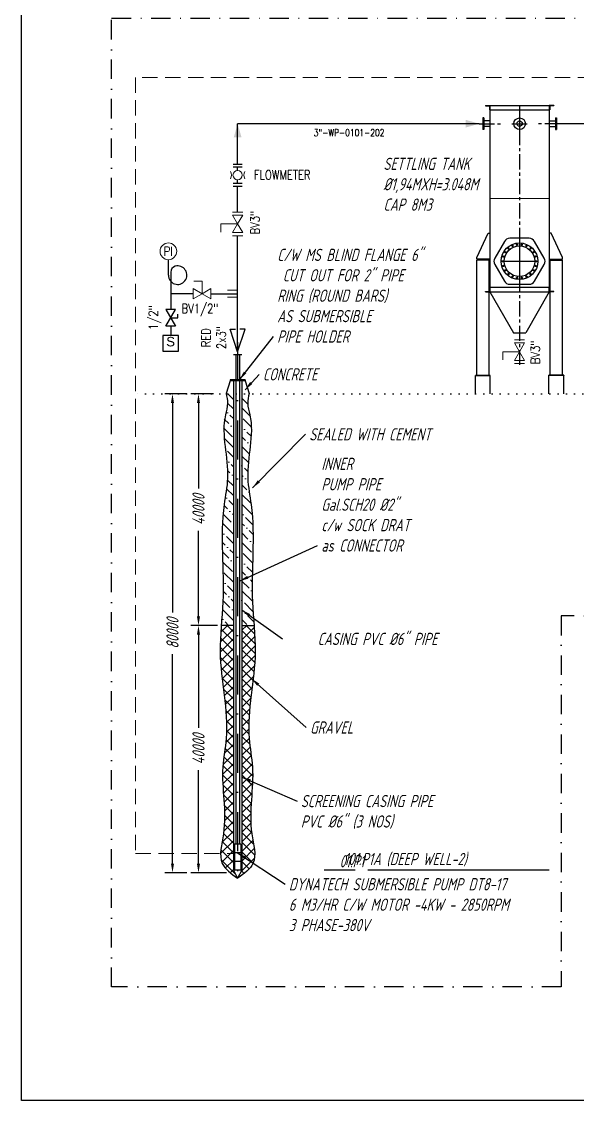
# Model space of a CAD drawing. Extents: x -29512 to 147477, y -5232 to 39709.
# Drawn here: x 138278.5 to 138369.5, y 10598.3 to 10774.6 of the extents above; entities that cross this region are included whole.
import ezdxf
from ezdxf.enums import TextEntityAlignment as Align

# ---------------------------------------------------------------- set-up
doc = ezdxf.new("R2010")
doc.units = 0
for name, pattern in [('CENTER', [2, 1.25, -0.25, 0.25, -0.25]), ('DASHDOT', [25.4, 12.7, -6.35, 0, -6.35]), ('DOTTED', [0.25, 0, -0.25]), ('HIDDEN', [0.375, 0.25, -0.125])]:
    doc.linetypes.add(name, pattern=pattern)
doc.layers.get('0').update_dxf_attribs({"linetype": 'CONTINUOUS'})
doc.layers.get('DEFPOINTS').update_dxf_attribs({"linetype": 'CONTINUOUS'})
for name, color, linetype in [('DIMENSION', 3, 'CONTINUOUS'), ('HATCH', 4, 'CONTINUOUS'), ('S', 7, 'CONTINUOUS')]:
    doc.layers.add(name, color=color, linetype=linetype)
doc.layers.add('FITTING', color=7, linetype='CONTINUOUS', lineweight=13)
doc.layers.add('TAG', color=140, linetype='CONTINUOUS', lineweight=13)
doc.styles.add('A3', font='arial.ttf', dxfattribs={"height": 0.3})
doc.styles.add('Romans100', font='romans.shx', dxfattribs={"width": 0.8, "height": 200})
doc.styles.add('S', font='ITALIC', dxfattribs={"height": 6})
doc.styles.add('S25', font='SIMPLEX', dxfattribs={"width": 0.8, "height": 0.25})
doc.styles.add('STYLE4', font='isocp.shx', dxfattribs={"width": 0.8, "oblique": 15, "height": 2})
doc.dimstyles.new('100', dxfattribs={"dimscale": 0, "dimtxt": 2, "dimasz": 1.5, "dimexe": 1.25, "dimexo": 0.625, "dimtad": 0, "dimdec": 1, "dimlfac": 100, "dimdsep": 46, "dimtxsty": 'STYLE4', "dimcen": -1.5, "dimclrd": 4, "dimclre": 4, "dimadec": 0, "dimazin": 0, "dimtfac": 1, "dimtdec": 1, "dimtmove": 2, "dimatfit": 3, "dimfxl": 1, "dimtolj": 1, "dimtzin": 0, "dimarcsym": 0})

# ---------------------------------------------------------------- blocks, each defined once
blk = doc.blocks.new('*D74')
at = {"layer": 'DEFPOINTS', "color": 0}
for p in [(138303.23, 10713.76), (138306.23, 10713.76), (138306.23, 10635.52)]:
    blk.add_point(p, dxfattribs=at)
at = {"layer": 'DIMENSION', "color": 4, "lineweight": -2}
for p, q in [((138305.6, 10713.76), (138301.98, 10713.76)), ((138303.23, 10712.26), (138303.23, 10678.05)), ((138303.23, 10637.02), (138303.23, 10671.23)), ((138305.6, 10635.52), (138301.98, 10635.52))]:
    blk.add_line(p, q, dxfattribs=at)
at = {"layer": 'DIMENSION', "color": 4}
for points in [[(138302.98, 10712.26), (138303.48, 10712.26), (138303.23, 10713.76)], [(138302.98, 10637.02), (138303.48, 10637.02), (138303.23, 10635.52)]]:
    blk.add_solid(points, dxfattribs=at)
at = {"layer": 'DIMENSION', "color": 0, "insert": (138303.23, 10674.64), "char_height": 2, "attachment_point": 5, "rotation": 90, "style": 'STYLE4'}
blk.add_mtext('\\A1;80000', dxfattribs=at)
blk = doc.blocks.new('*D75')
at = {"layer": 'DEFPOINTS', "color": 0}
for p in [(138307.48, 10713.76), (138310.58, 10713.76), (138310.58, 10675.94)]:
    blk.add_point(p, dxfattribs=at)
at = {"layer": 'DIMENSION', "color": 4, "lineweight": -2}
for p, q in [((138309.95, 10713.76), (138306.23, 10713.76)), ((138307.48, 10712.26), (138307.48, 10698.29)), ((138307.48, 10677.44), (138307.48, 10691.41)), ((138309.95, 10675.94), (138306.23, 10675.94))]:
    blk.add_line(p, q, dxfattribs=at)
at = {"layer": 'DIMENSION', "color": 4}
for points in [[(138307.23, 10712.26), (138307.73, 10712.26), (138307.48, 10713.76)], [(138307.23, 10677.44), (138307.73, 10677.44), (138307.48, 10675.94)]]:
    blk.add_solid(points, dxfattribs=at)
at = {"layer": 'DIMENSION', "color": 0, "insert": (138307.48, 10694.85), "char_height": 2, "attachment_point": 5, "rotation": 90, "style": 'STYLE4'}
blk.add_mtext('\\A1;40000', dxfattribs=at)
blk = doc.blocks.new('*D76')
at = {"layer": 'DEFPOINTS', "color": 0}
for p in [(138307.48, 10675.94), (138311.2, 10675.94), (138312.68, 10635.52)]:
    blk.add_point(p, dxfattribs=at)
at = {"layer": 'DIMENSION', "color": 4, "lineweight": -2}
for p, q in [((138310.58, 10675.94), (138306.23, 10675.94)), ((138307.48, 10674.44), (138307.48, 10659.17)), ((138307.48, 10637.02), (138307.48, 10652.29)), ((138312.06, 10635.52), (138306.23, 10635.52))]:
    blk.add_line(p, q, dxfattribs=at)
at = {"layer": 'DIMENSION', "color": 4}
for points in [[(138307.23, 10674.44), (138307.73, 10674.44), (138307.48, 10675.94)], [(138307.23, 10637.02), (138307.73, 10637.02), (138307.48, 10635.52)]]:
    blk.add_solid(points, dxfattribs=at)
at = {"layer": 'DIMENSION', "color": 0, "insert": (138307.48, 10655.73), "char_height": 2, "attachment_point": 5, "rotation": 90, "style": 'STYLE4'}
blk.add_mtext('\\A1;40000', dxfattribs=at)
blk = doc.blocks.new('PRESA', base_point=(1.75, 0.1))
for p, q in [((1.5, 0.1), (1.5, 0.6)), ((1.5, 0.6), (2, 0.6)), ((2, 0.6), (2, 0.1)), ((2, 0.1), (1.5, 0.1))]:
    blk.add_line(p, q)
at = {"style": 'S', "width": 1.2}
blk.add_attdef('1', text='', height=0.3, dxfattribs=at).set_placement((1.75, 0.2), align=Align.CENTER)

msp = doc.modelspace()

# ---------------------------------------------------------------- hatches: boundary and pattern name
at = {"layer": 'DIMENSION', "lineweight": 9}
h = msp.add_hatch(dxfattribs=at)
h.set_pattern_fill('ANSI36', scale=0.35, angle=180, style=0)
h.set_pattern_definition([(135, (240848.6615, -360.2758), (-0.589329308, 2.160874129), [2.778125, -0.555625, 0, -0.555625])])
edge = h.paths.add_edge_path()
edge.add_line((138313.1864, 10675.937), (138311.2046, 10675.937))
edge.add_spline(control_points=[(138311.2046, 10675.937), (138311.3023, 10677.2087), (138311.8705, 10683.7848), (138310.7559, 10691.9931), (138312.9147, 10701.8017), (138310.7378, 10708.6242), (138312.43, 10711.4375), (138312.0893, 10713.521), (138312.0279, 10713.8095)], knot_values=[0.78046861, 0.78046861, 0.78046861, 0.78046861, 6.24253702, 28.96769588, 35.21493717, 49.98620903, 52.74410817, 54.23382989, 54.23382989, 54.23382989, 54.23382989], degree=3, periodic=0)
edge.add_line((138312.0279, 10713.8095), (138313.1864, 10713.8095))
edge.add_line((138313.1864, 10713.8095), (138313.1864, 10675.937))
edge = h.paths.add_edge_path()
edge.add_line((138314.5864, 10713.8095), (138315.7449, 10713.8095))
edge.add_spline(control_points=[(138315.7449, 10713.8095), (138315.6835, 10713.521), (138315.3428, 10711.4375), (138317.0351, 10708.6242), (138314.8582, 10701.8017), (138317.0169, 10691.9931), (138315.9023, 10683.7848), (138316.4705, 10677.2087), (138316.5682, 10675.937)], knot_values=[0.78046861, 0.78046861, 0.78046861, 0.78046861, 2.27019034, 5.02808947, 19.79936133, 26.04660263, 48.77176148, 54.23382989, 54.23382989, 54.23382989, 54.23382989], degree=3, periodic=0)
edge.add_line((138316.5682, 10675.937), (138314.5864, 10675.937))
edge.add_line((138314.5864, 10675.937), (138314.5864, 10713.8095))
h = msp.add_hatch(dxfattribs=at)
h.set_pattern_fill('ANSI37', scale=0.35, style=0)
h.set_pattern_definition([(45, (35779.1113, -360.2758), (-0.78577241, 0.78577241), []), (135, (35779.1113, -360.2758), (-0.78577241, -0.78577241), [])])
edge = h.paths.add_edge_path()
edge.add_spline(control_points=[(138313.8864, 10634.6476), (138314.9206, 10635.3648), (138317.398, 10637.083), (138315.2471, 10644.1969), (138316.9266, 10650.6918), (138314.956, 10660.611), (138317.0842, 10668.3421), (138316.6788, 10674.4972), (138316.5682, 10675.937)], knot_values=[54.23382989, 54.23382989, 54.23382989, 54.23382989, 59.18141719, 66.08630282, 81.69210526, 88.3808313, 108.69126012, 114.87476908, 114.87476908, 114.87476908, 114.87476908], degree=3, periodic=0)
edge.add_line((138316.5682, 10675.937), (138314.5864, 10675.937))
edge.add_line((138314.5864, 10675.937), (138314.5864, 10635.9644))
edge.add_line((138314.5864, 10635.9644), (138313.8864, 10634.6476))
edge = h.paths.add_edge_path()
edge.add_line((138313.1864, 10675.937), (138311.2046, 10675.937))
edge.add_spline(control_points=[(138311.2046, 10675.937), (138311.094, 10674.4972), (138310.6886, 10668.3421), (138312.8169, 10660.611), (138310.8462, 10650.6918), (138312.5257, 10644.1969), (138310.3748, 10637.083), (138312.8523, 10635.3648), (138313.8864, 10634.6476)], knot_values=[54.23382989, 54.23382989, 54.23382989, 54.23382989, 60.41733885, 80.72776767, 87.41649371, 103.02229616, 109.92718178, 114.87476908, 114.87476908, 114.87476908, 114.87476908], degree=3, periodic=0)
edge.add_line((138313.8864, 10634.6476), (138313.1864, 10635.9644))
edge.add_line((138313.1864, 10635.9644), (138313.1864, 10675.937))

# ---------------------------------------------------------------- linework, layer by layer
at = {"color": 7, "ltscale": 300}
for p, q in [((138313.1294, 10751.3012), (138314.6434, 10751.3012)), ((138313.1294, 10750.8389), (138314.6434, 10750.8389)), ((138313.8864, 10750.2723), (138313.8864, 10750.8389)), ((138313.1294, 10748.1841), (138314.6434, 10748.1841)), ((138313.1294, 10747.7218), (138314.6434, 10747.7218)), ((138313.8864, 10748.1841), (138313.8864, 10748.7508))]:
    msp.add_line(p, q, dxfattribs=at)
at = {"color": 7, "lineweight": 20}
for p, q in [((138313.8864, 10741.5311), (138311.1556, 10741.5311)), ((138311.1556, 10740.2002), (138311.1556, 10741.5311)), ((138306.7312, 10732.2001), (138308.0621, 10732.2001)), ((138308.0621, 10730.1303), (138308.0621, 10732.2001)), ((138357.273, 10719.3233), (138357.273, 10720.6542)), ((138360.0038, 10720.6542), (138357.273, 10720.6542))]:
    msp.add_line(p, q, dxfattribs=at)
for p, q in [((138303.7236, 10727.5707), (138302.15, 10727.5707)), ((138302.15, 10727.5707), (138303.7236, 10724.8168)), ((138302.15, 10724.8168), (138303.7236, 10727.5707)), ((138302.9368, 10726.1937), (138304.117, 10726.1937)), ((138304.117, 10726.1937), (138304.117, 10726.7839)), ((138303.7236, 10724.8168), (138302.15, 10724.8168))]:
    msp.add_line(p, q)
at = {"lineweight": 9}
msp.add_circle((138313.8864, 10749.5115), 0.7608, dxfattribs=at)
at = {"color": 7, "lineweight": 20}
msp.add_circle((138302.5549, 10737.0547), 1.3668, dxfattribs=at)
at = {"lineweight": 9}
for centre, start, end in [((138311.8624, 10749.5115), 324.191119, 35.808881), ((138315.9104, 10749.5115), 144.191119, 215.808881)]:
    msp.add_arc(centre, 1.0292, start, end, dxfattribs=at)
at = {"layer": 'DEFPOINTS', "color": 6, "linetype": 'ByBlock', "ltscale": 0.5}
msp.add_lwpolyline([(138708.4541, 10598.32), (138278.5433, 10598.32), (138278.5433, 10902.4098), (138708.4541, 10902.4098)], close=True, dxfattribs=at)
at = {"layer": 'DIMENSION', "color": 4, "linetype": 'HIDDEN', "lineweight": 13, "ltscale": 10}
for p, q in [((138297.1869, 10765.474), (138297.1869, 10638.6803)), ((138387.0253, 10765.474), (138297.1869, 10765.474)), ((138297.1869, 10638.6803), (138313.3614, 10638.6803))]:
    msp.add_line(p, q, dxfattribs=at)
at = {"layer": 'DIMENSION', "color": 6}
for p, q in [((138354.4038, 10760.9046), (138355.1538, 10760.9046)), ((138354.4038, 10760.9046), (138354.4038, 10760.8296)), ((138354.4038, 10760.8296), (138355.0788, 10760.8296)), ((138355.0788, 10760.8296), (138355.0788, 10760.1546)), ((138355.0788, 10760.1546), (138355.1538, 10760.1546)), ((138355.1538, 10760.9046), (138355.1538, 10760.1546)), ((138355.1538, 10760.1546), (138364.8538, 10760.1546)), ((138365.6038, 10760.9046), (138364.8538, 10760.9046)), ((138364.8538, 10760.9046), (138364.8538, 10760.1546)), ((138364.9288, 10760.1546), (138364.8538, 10760.1546)), ((138364.9288, 10760.8296), (138364.9288, 10760.1546)), ((138365.6038, 10760.8296), (138364.9288, 10760.8296)), ((138365.6038, 10760.9046), (138365.6038, 10760.8296)), ((138353.0038, 10736.0446), (138354.8538, 10740.0446)), ((138354.8538, 10740.0446), (138355.1538, 10740.0446)), ((138365.1538, 10740.0446), (138364.8538, 10740.0446)), ((138367.0038, 10736.0446), (138365.1538, 10740.0446)), ((138353.0038, 10735.7446), (138353.0038, 10736.0446)), ((138355.1538, 10735.7446), (138353.0038, 10735.7446)), ((138355.1538, 10735.5846), (138353.0038, 10735.5846)), ((138364.8538, 10735.7446), (138367.0038, 10735.7446)), ((138364.8538, 10735.5846), (138367.0038, 10735.5846)), ((138367.0038, 10735.7446), (138367.0038, 10736.0446)), ((138354.4038, 10730.4996), (138355.0788, 10730.4996)), ((138354.4038, 10730.4246), (138354.4038, 10730.4996)), ((138354.4038, 10730.4246), (138355.1538, 10730.4246)), ((138355.0788, 10730.4996), (138355.0788, 10731.1746)), ((138355.0788, 10731.1746), (138355.1538, 10731.1746)), ((138355.1538, 10731.1746), (138364.8538, 10731.1746)), ((138355.1538, 10730.4246), (138355.1538, 10731.1746)), ((138364.8538, 10730.4246), (138364.8538, 10731.1746)), ((138364.9288, 10731.1746), (138364.8538, 10731.1746)), ((138365.6038, 10730.4246), (138364.8538, 10730.4246)), ((138364.9288, 10730.4996), (138364.9288, 10731.1746)), ((138365.6038, 10730.4996), (138364.9288, 10730.4996)), ((138365.6038, 10730.4246), (138365.6038, 10730.4996)), ((138352.7884, 10713.7562), (138352.7884, 10716.7562)), ((138355.2021, 10713.7562), (138355.2021, 10716.7562)), ((138364.8055, 10713.7562), (138364.8055, 10716.7562)), ((138367.2192, 10713.7562), (138367.2192, 10716.7562))]:
    msp.add_line(p, q, dxfattribs=at)
at = {"layer": 'DIMENSION', "color": 7}
for p, q in [((138355.1538, 10760.9046), (138355.1538, 10730.4246)), ((138355.1538, 10760.9046), (138364.8538, 10760.9046)), ((138355.1538, 10760.9046), (138364.8538, 10760.9046)), ((138364.8538, 10760.9046), (138364.8538, 10730.4246)), ((138353.9938, 10758.8496), (138353.9938, 10756.9596)), ((138354.1538, 10758.8496), (138353.9938, 10758.8496)), ((138354.1538, 10758.8496), (138354.1538, 10756.9596)), ((138355.1538, 10758.8496), (138355.1538, 10756.9596)), ((138364.8538, 10758.8496), (138364.8538, 10756.9596)), ((138365.8538, 10758.8496), (138366.0138, 10758.8496)), ((138365.8538, 10758.8496), (138365.8538, 10756.9596)), ((138366.0138, 10758.8496), (138366.0138, 10756.9596)), ((138354.1538, 10756.9596), (138353.9938, 10756.9596)), ((138365.8538, 10756.9596), (138366.0138, 10756.9596)), ((138364.8538, 10741.9246), (138364.8538, 10739.9246)), ((138360.0038, 10740.5446), (138360.0038, 10735.5446)), ((138355.1538, 10730.4246), (138359.0038, 10723.7562)), ((138364.8538, 10730.4246), (138361.0038, 10723.7562)), ((138313.8864, 10720.6519), (138312.6505, 10724.3464)), ((138312.6505, 10724.3464), (138313.5504, 10724.3464)), ((138313.8864, 10720.6519), (138315.1224, 10724.3464)), ((138315.1224, 10724.3464), (138314.2224, 10724.3464)), ((138359.0038, 10723.7562), (138361.0038, 10723.7562)), ((138313.1864, 10720.1919), (138314.5864, 10720.1919)), ((138313.6064, 10720.1919), (138313.6064, 10640.1644)), ((138314.1664, 10720.1919), (138314.1664, 10640.1644)), ((138312.6614, 10715.9095), (138312.0002, 10713.8095)), ((138312.6614, 10716.0635), (138312.6614, 10715.9095)), ((138315.1114, 10716.0635), (138312.6614, 10716.0635)), ((138315.1114, 10715.9095), (138312.6614, 10715.9095)), ((138315.1114, 10716.0635), (138315.1114, 10715.9095)), ((138315.1114, 10715.9095), (138315.7726, 10713.8095)), ((138352.7884, 10716.8362), (138355.2021, 10716.8362)), ((138352.7884, 10716.7562), (138355.2021, 10716.7562)), ((138364.8055, 10716.7562), (138364.8055, 10716.8362)), ((138367.2192, 10716.8362), (138364.8055, 10716.8362)), ((138367.2192, 10716.7562), (138364.8055, 10716.7562)), ((138367.2192, 10716.8362), (138367.2192, 10716.7562)), ((138313.1864, 10675.937), (138311.2046, 10675.937)), ((138314.5864, 10675.937), (138316.5682, 10675.937)), ((138314.4114, 10640.1644), (138313.3614, 10640.1644)), ((138313.3614, 10640.1644), (138313.3614, 10635.9644)), ((138314.4114, 10640.1644), (138314.4114, 10635.9644)), ((138314.4114, 10638.7644), (138313.3614, 10638.7644)), ((138314.4114, 10637.3644), (138313.3614, 10637.3644)), ((138314.4114, 10635.9644), (138313.3614, 10635.9644)), ((138314.1664, 10635.9644), (138313.6064, 10635.9644))]:
    msp.add_line(p, q, dxfattribs=at)
at = {"layer": 'DIMENSION', "color": 7, "linetype": 'CENTER', "lineweight": -3, "ltscale": 2}
msp.add_line((138360.0038, 10760.9046), (138360.0038, 10718.5215), dxfattribs=at)
at = {"layer": 'DIMENSION', "color": 3, "linetype": 'Continuous', "ltscale": 0.5}
for p, q in [((138353.3973, 10757.9046), (138313.8864, 10757.9046)), ((138313.8864, 10751.3012), (138313.8864, 10757.9046)), ((138390.8161, 10757.9046), (138366.6103, 10757.9046)), ((138313.8864, 10743.4534), (138313.8864, 10747.7218)), ((138313.8864, 10720.6519), (138313.8864, 10739.6087))]:
    msp.add_line(p, q, dxfattribs=at)
at = {"layer": 'DIMENSION', "color": 1, "linetype": 'CENTER', "ltscale": 2}
for p, q in [((138353.3973, 10757.9046), (138356.8863, 10757.9046)), ((138358.7267, 10757.9046), (138361.281, 10757.9046)), ((138360.0038, 10759.1818), (138360.0038, 10756.6275)), ((138366.6103, 10757.9046), (138363.1214, 10757.9046))]:
    msp.add_line(p, q, dxfattribs=at)
at = {"layer": 'DIMENSION', "color": 7, "linetype": 'ByBlock', "ltscale": 5}
for p, q in [((138355.1538, 10758.3496), (138354.1538, 10758.3496)), ((138364.8538, 10758.3496), (138365.8538, 10758.3496)), ((138355.1538, 10757.4596), (138354.1538, 10757.4596)), ((138364.8538, 10757.4596), (138365.8538, 10757.4596))]:
    msp.add_line(p, q, dxfattribs=at)
at = {"layer": 'DIMENSION', "color": 8, "lineweight": 0}
msp.add_line((138355.1538, 10745.6646), (138364.8538, 10745.6646), dxfattribs=at)
at = {"layer": 'DIMENSION', "color": 1}
for p, q in [((138357.5202, 10738.683), (138355.9277, 10735.9246)), ((138361.5714, 10739.183), (138358.3863, 10739.183)), ((138359.623, 10737.8992), (138359.5519, 10738.3941)), ((138359.9788, 10738.4246), (138359.9788, 10732.4246)), ((138360.3346, 10737.8992), (138360.4058, 10738.3941)), ((138364.0299, 10735.9246), (138362.4374, 10738.683)), ((138357.8757, 10736.7762), (138357.4551, 10737.0466)), ((138357.5854, 10736.9628), (138357.7453, 10736.86)), ((138357.7167, 10736.9913), (138357.614, 10736.8315)), ((138358.3417, 10737.314), (138358.0142, 10737.6919)), ((138358.2497, 10737.5652), (138358.1062, 10737.4407)), ((138358.1157, 10737.5748), (138358.2402, 10737.4312)), ((138358.9403, 10737.6987), (138358.7326, 10738.1535)), ((138358.9228, 10737.9656), (138358.75, 10737.8867)), ((138358.797, 10738.0125), (138358.8759, 10737.8397)), ((138359.6815, 10738.1602), (138359.4934, 10738.1331)), ((138359.5739, 10738.2407), (138359.601, 10738.0526)), ((138360.4642, 10738.1331), (138360.2761, 10738.1602)), ((138360.3837, 10738.2407), (138360.3567, 10738.0526)), ((138361.0174, 10737.6987), (138361.2251, 10738.1535)), ((138361.2076, 10737.8867), (138361.0348, 10737.9656)), ((138361.1607, 10738.0125), (138361.0817, 10737.8397)), ((138361.616, 10737.314), (138361.9434, 10737.6919)), ((138361.8515, 10737.4407), (138361.7079, 10737.5652)), ((138361.8419, 10737.5748), (138361.7175, 10737.4312)), ((138362.0819, 10736.7762), (138362.5026, 10737.0466)), ((138362.3722, 10736.9628), (138362.2123, 10736.86)), ((138362.3436, 10736.8315), (138362.2409, 10736.9913)), ((138353.0038, 10716.8362), (138353.0038, 10735.5846)), ((138355.0038, 10716.8362), (138355.0038, 10735.5846)), ((138355.9277, 10734.9246), (138357.5202, 10732.1663)), ((138357.4788, 10735.4246), (138356.9788, 10735.4246)), ((138356.9788, 10735.4246), (138362.9788, 10735.4246)), ((138357.5801, 10736.129), (138357.1003, 10736.2698)), ((138357.1338, 10735.4246), (138357.3238, 10735.4246)), ((138357.2288, 10735.5196), (138357.2288, 10735.3296)), ((138357.2491, 10736.2262), (138357.4314, 10736.1726)), ((138357.367, 10736.2906), (138357.3134, 10736.1083)), ((138362.3775, 10736.129), (138362.8573, 10736.2698)), ((138362.4374, 10732.1663), (138364.0299, 10734.9246)), ((138362.4788, 10735.4246), (138362.9788, 10735.4246)), ((138362.7086, 10736.2262), (138362.5263, 10736.1726)), ((138362.6442, 10736.1083), (138362.5907, 10736.2906)), ((138362.8238, 10735.4246), (138362.6338, 10735.4246)), ((138362.7288, 10735.3296), (138362.7288, 10735.5196)), ((138365.0038, 10716.8362), (138365.0038, 10735.5846)), ((138367.0038, 10716.8362), (138367.0038, 10735.5846)), ((138357.5801, 10734.7203), (138357.1003, 10734.5794)), ((138357.2491, 10734.6231), (138357.4314, 10734.6766)), ((138357.3134, 10734.741), (138357.367, 10734.5587)), ((138357.8757, 10734.073), (138357.4551, 10733.8027)), ((138357.5854, 10733.8865), (138357.7453, 10733.9892)), ((138357.614, 10734.0178), (138357.7167, 10733.858)), ((138358.3417, 10733.5353), (138358.0142, 10733.1574)), ((138358.1062, 10733.4085), (138358.2497, 10733.2841)), ((138358.1157, 10733.2745), (138358.2402, 10733.4181)), ((138358.9403, 10733.1506), (138358.7326, 10732.6957)), ((138361.0174, 10733.1506), (138361.2251, 10732.6957)), ((138361.616, 10733.5353), (138361.9434, 10733.1574)), ((138361.7079, 10733.2841), (138361.8515, 10733.4085)), ((138361.8419, 10733.2745), (138361.7175, 10733.4181)), ((138362.0819, 10734.073), (138362.5026, 10733.8027)), ((138362.3722, 10733.8865), (138362.2123, 10733.9892)), ((138362.2409, 10733.858), (138362.3436, 10734.0178)), ((138362.3775, 10734.7203), (138362.8573, 10734.5794)), ((138362.7086, 10734.6231), (138362.5263, 10734.6766)), ((138362.5907, 10734.5587), (138362.6442, 10734.741)), ((138358.3863, 10731.6663), (138361.5714, 10731.6663)), ((138358.75, 10732.9626), (138358.9228, 10732.8837)), ((138358.797, 10732.8367), (138358.8759, 10733.0096)), ((138359.4934, 10732.7162), (138359.6815, 10732.6891)), ((138359.623, 10732.9501), (138359.5519, 10732.4552)), ((138359.5739, 10732.6086), (138359.601, 10732.7967)), ((138360.2761, 10732.6891), (138360.4642, 10732.7162)), ((138360.3346, 10732.9501), (138360.4058, 10732.4552)), ((138360.3837, 10732.6086), (138360.3567, 10732.7967)), ((138361.0348, 10732.8837), (138361.2076, 10732.9626)), ((138361.1607, 10732.8367), (138361.0817, 10733.0096)), ((138355.1538, 10730.4246), (138364.8538, 10730.4246)), ((138313.1864, 10715.9095), (138313.1864, 10635.9644)), ((138314.5864, 10715.9095), (138314.5864, 10635.9644)), ((138313.1864, 10635.9644), (138313.8864, 10634.6476)), ((138314.5864, 10635.9644), (138313.8864, 10634.6476)), ((138328.0337, 10636.0131), (138333.0929, 10636.0131)), ((138335.2066, 10636.0131), (138364.844, 10636.0131))]:
    msp.add_line(p, q, dxfattribs=at)
at = {"layer": 'DIMENSION', "color": 0, "linetype": 'ByBlock', "ltscale": 0.5}
for p, q in [((138302.9368, 10730.1303), (138302.9368, 10727.5707)), ((138302.9368, 10724.8168), (138302.9368, 10723.2953))]:
    msp.add_line(p, q, dxfattribs=at)
at = {"layer": 'DIMENSION', "color": 7, "linetype": 'DASHDOT', "ltscale": 0.5}
msp.add_line((138313.8864, 10722.1908), (138313.8864, 10634.6476), dxfattribs=at)
at = {"layer": 'DIMENSION', "color": 7}
for centre, radius in [((138360.0038, 10757.9046), 0.9484), ((138360.0038, 10757.9046), 0.445), ((138359.9788, 10735.4246), 3), ((138359.9788, 10735.4246), 2.5), ((138357.6654, 10736.9114), 0.095), ((138358.1779, 10737.503), 0.095), ((138358.8364, 10737.9261), 0.095), ((138359.5874, 10738.1467), 0.095), ((138360.3702, 10738.1467), 0.095), ((138361.1212, 10737.9261), 0.095), ((138361.7797, 10737.503), 0.095), ((138362.2923, 10736.9114), 0.095), ((138357.2288, 10735.4246), 0.095), ((138357.3402, 10736.1994), 0.095), ((138362.6174, 10736.1994), 0.095), ((138362.7288, 10735.4246), 0.095), ((138357.3402, 10734.6499), 0.095), ((138357.6654, 10733.9379), 0.095), ((138358.1779, 10733.3463), 0.095), ((138361.7797, 10733.3463), 0.095), ((138362.2923, 10733.9379), 0.095), ((138362.6174, 10734.6499), 0.095), ((138358.8364, 10732.9232), 0.095), ((138359.5874, 10732.7026), 0.095), ((138360.3702, 10732.7026), 0.095), ((138361.1212, 10732.9232), 0.095)]:
    msp.add_circle(centre, radius, dxfattribs=at)
at = {"layer": 'DIMENSION', "color": 1}
for centre, start, end in [((138358.3863, 10738.183), 90, 150), ((138361.5714, 10738.183), 30, 90), ((138356.7937, 10735.4246), 150, 210), ((138363.1639, 10735.4246), 330, 30), ((138358.3863, 10732.6663), 210, 270), ((138361.5714, 10732.6663), 270, 330)]:
    msp.add_arc(centre, 1, start, end, dxfattribs=at)
at = {"layer": 'DIMENSION', "color": 7}
for points, start_tangent in [([(138312.0002, 10713.8095), (138312.2399, 10712.2385), (138311.885, 10710.3409), (138312.2324, 10700.0068), (138311.6792, 10695.6689), (138311.4669, 10679.7627), (138311.0194, 10671.6231), (138312.0039, 10657.4399), (138311.4669, 10652.7887), (138311.5564, 10641.865), (138311.3774, 10637.0349), (138313.8864, 10634.6476)], (-0.11386413, 0.99349633)), ([(138315.7726, 10713.8095), (138315.5329, 10712.2385), (138315.8878, 10710.3409), (138315.5405, 10700.0068), (138316.0936, 10695.6689), (138316.3059, 10679.7627), (138316.7534, 10671.6231), (138315.769, 10657.4399), (138316.3059, 10652.7887), (138316.2164, 10641.865), (138316.3954, 10637.0349), (138313.8864, 10634.6476)], (0.11386413, 0.99349633))]:
    msp.add_spline(points, degree=3, dxfattribs=dict(at, start_tangent=start_tangent))
at = {"layer": 'DIMENSION', "color": 3, "linetype": 'Continuous', "ltscale": 0.5}
for points in [[(138313.8864, 10757.9046), (138313.257, 10755.7016), (138314.5159, 10755.7016)], [(138353.3973, 10757.9046), (138351.1942, 10758.5341), (138351.1942, 10757.2752)]]:
    msp.add_solid(points, dxfattribs=at)
at = {"layer": 'FITTING', "lineweight": 20}
for p, q in [((138313.0621, 10743.4534), (138314.7107, 10743.4534)), ((138313.0621, 10739.6087), (138314.7107, 10739.6087)), ((138313.8864, 10730.7225), (138312.2378, 10730.7225)), ((138313.8864, 10730.7225), (138312.2378, 10730.7225)), ((138313.8864, 10729.5381), (138312.2378, 10729.5381)), ((138313.8864, 10729.5381), (138312.2378, 10729.5381)), ((138359.1795, 10722.5766), (138360.8281, 10722.5766)), ((138359.1795, 10718.7318), (138360.8281, 10718.7318))]:
    msp.add_line(p, q, dxfattribs=at)
at = {"layer": 'FITTING', "color": 6, "linetype": 'DASHDOT', "lineweight": 30, "ltscale": 0.25}
msp.add_lwpolyline([(138293.2724, 10775.1733), (138472.1391, 10775.1733), (138472.1391, 10677.4772), (138366.826, 10677.4772), (138366.826, 10616.8725), (138293.2724, 10616.8725), (138293.2724, 10775.1733)], close=True, dxfattribs=at)
at = {"layer": 'FITTING', "lineweight": 20}
for points in [[(138313.8864, 10741.5311), (138313.0621, 10742.9588), (138314.7107, 10742.9588)], [(138313.8864, 10741.5311), (138313.0621, 10740.1033), (138314.7107, 10740.1033)], [(138308.0621, 10730.1303), (138306.6344, 10729.306), (138306.6344, 10730.9546)], [(138308.0621, 10730.1303), (138309.4899, 10729.306), (138309.4899, 10730.9546)], [(138360.0038, 10720.6542), (138359.1795, 10722.0819), (138360.8281, 10722.0819)], [(138360.0038, 10720.6542), (138359.1795, 10719.2265), (138360.8281, 10719.2265)]]:
    msp.add_lwpolyline(points, close=True, dxfattribs=at)
at = {"layer": 'HATCH', "color": 7}
for p, q in [((138302.5549, 10733.1548), (138302.5549, 10735.6879)), ((138302.9368, 10733.6511), (138302.9368, 10730.1303)), ((138306.6344, 10730.1303), (138302.9368, 10730.1303)), ((138309.4899, 10730.1303), (138313.8864, 10730.1303)), ((138309.4899, 10730.1303), (138313.8864, 10730.1303))]:
    msp.add_line(p, q, dxfattribs=at)
at = {"layer": 'HATCH', "color": 7, "linetype": 'DOTTED', "ltscale": 5}
msp.add_line((138620.0979, 10713.7562), (138297.4263, 10713.7562), dxfattribs=at)
at = {"layer": 'HATCH', "color": 7}
for centre, radius, start, end in [((138304.0684, 10733.1548), 1.5135, 180, 104.84939), ((138303.9368, 10733.6511), 1, 104.84939, 180)]:
    msp.add_arc(centre, radius, start, end, dxfattribs=at)

# ---------------------------------------------------------------- block references
ref = msp.add_blockref('PRESA', (138302.9368, 10720.7138), dxfattribs=dict(xscale=-5.162921724282863, yscale=5.162921724311057, zscale=5.162921724311135))
ref.add_attrib('1', 'S', dxfattribs={"height": 1.5489, "style": 'A3'}).set_placement((138302.9245, 10721.5193), align=Align.CENTER)

# ---------------------------------------------------------------- texts
at = {"layer": 'DIMENSION', "color": 2, "char_height": 2, "style": 'STYLE4'}
for s, insert, attachment_point in [('{SETTLING TANK\\P%%C1,94MXH=3.048M\\PCAP 8M3}', (138337.7375, 10752.3471), 1), ('C/W MS BLIND FLANGE 6"\\P CUT OUT FOR 2" PIPE\\PRING (ROUND BARS)\\PAS SUBMERSIBLE\\PPIPE HOLDER', (138320.3578, 10722.1336), 7), ('{\\C256;INNER\\PPUMP PIPE\\PGal.SCH20 %%C2"\\Pc/w SOCK DRAT\\Pas CONNECTOR}', (138327.5857, 10687.9874), 7), ('CASING PVC %%C6" PIPE', (138326.9626, 10674.7208), 1), ('SCREENING CASING PIPE\\PPVC %%C6" (3 NOS)', (138324.2244, 10648.2297), 1), ('DYNATECH SUBMERSIBLE PUMP DT8-17 \\P6 M3/HR C/W MOTOR -4KW - 2850RPM\\P3 PHASE-380V', (138322.269, 10634.6365), 1)]:
    msp.add_mtext(s, dxfattribs=dict(at, insert=insert, attachment_point=attachment_point))
at = {"layer": 'DIMENSION', "color": 7, "char_height": 2, "attachment_point": 1, "style": 'STYLE4'}
for s, insert in [('CONCRETE', (138318.0117, 10717.9508)), ('SEALED WITH CEMENT', (138325.5991, 10708.151)), ('GRAVEL', (138325.7337, 10660.2505))]:
    msp.add_mtext(s, dxfattribs=dict(at, insert=insert))
at = {"layer": 'DIMENSION', "color": 1, "insert": (138330.5618, 10638.406), "char_height": 2, "attachment_point": 1, "style": 'STYLE4'}
msp.add_mtext('01.P1}', dxfattribs=at)
at = {"layer": 'DIMENSION', "color": 1, "insert": (138331.2664, 10638.7637), "char_height": 2, "width": 37.413666, "attachment_point": 1, "style": 'STYLE4'}
msp.add_mtext('101.P1A (DEEP WELL-2)', dxfattribs=at)
at = {"layer": 'S', "color": 2, "style": 'S25', "width": 0.8}
msp.add_text('3"-WP-0101-202', height=1.1291, dxfattribs=at).set_placement((138337.9034, 10755.8573), align=Align.RIGHT)
at = {"layer": 'TAG', "color": 6, "lineweight": 20, "style": 'Romans100', "width": 0.8}
msp.add_text('1/2"', height=1.5, rotation=90, dxfattribs=at).set_placement((138300.8511, 10728.2246), align=Align.RIGHT)
at = {"layer": 'TAG', "color": 6, "lineweight": 20, "char_height": 1.5, "width": 14.605895, "attachment_point": 5, "style": 'Romans100'}
for s, insert in [('FLOWMETER', (138321.1853, 10749.5439)), ('{PI}', (138302.5374, 10737.0559)), ('{BV1/2"}', (138307.7285, 10727.459))]:
    msp.add_mtext(s, dxfattribs=dict(at, insert=insert))
at = {"layer": 'TAG', "color": 6, "lineweight": 20, "char_height": 1.5, "width": 14.605895, "attachment_point": 5, "rotation": 90, "style": 'Romans100'}
for s, insert in [('{BV3"}', (138316.7346, 10741.7211)), ('{RED\\P2x3"}', (138309.9482, 10722.9372)), ('{BV3"}', (138362.5773, 10720.526))]:
    msp.add_mtext(s, dxfattribs=dict(at, insert=insert))

# ---------------------------------------------------------------- dimensions: what is measured, and where the dimension line sits
at = {"layer": 'DIMENSION', "color": 7}
for base, p1, p2, text, picture, middle in [((138303.2291, 10713.7562), (138306.2294, 10635.5241), (138306.2294, 10713.7562), '80000', '*D74', (138303.2291, 10674.6402)), ((138307.4794, 10713.7562), (138310.5796, 10675.937), (138310.5796, 10713.7562), '40000', '*D75', (138307.4794, 10694.8466)), ((138307.4794, 10675.937), (138312.6824, 10635.5241), (138311.2046, 10675.937), '40000', '*D76', (138307.4794, 10655.7305))]:
    dim = msp.add_linear_dim(base=base, p1=p1, p2=p2, angle=90, text=text, dimstyle='100', override={"dimscale": 1}, dxfattribs=at)
    dim.commit()
    dim.dimension.update_dxf_attribs({"geometry": picture, "text_midpoint": middle})

# ---------------------------------------------------------------- leaders
for points in [[(138314.1664, 10716.0635), (138319.7328, 10723.1336)], [(138315.1032, 10714.4296), (138317.3867, 10716.9508)], [(138316.2916, 10698.3915), (138324.9741, 10707.151)], [(138314.1664, 10683.1745), (138326.9607, 10688.9874)], [(138314.5864, 10678.4515), (138321.2026, 10673.7208)], [(138316.1247, 10667.2543), (138325.1087, 10659.2505)], [(138314.5864, 10651.1354), (138323.5994, 10647.2297)], [(138313.8864, 10638.7644), (138321.644, 10633.6365)]]:
    msp.add_leader(points, dimstyle='100', override={"dimscale": 1}, dxfattribs=at)

doc.saveas('drawing.dxf')
